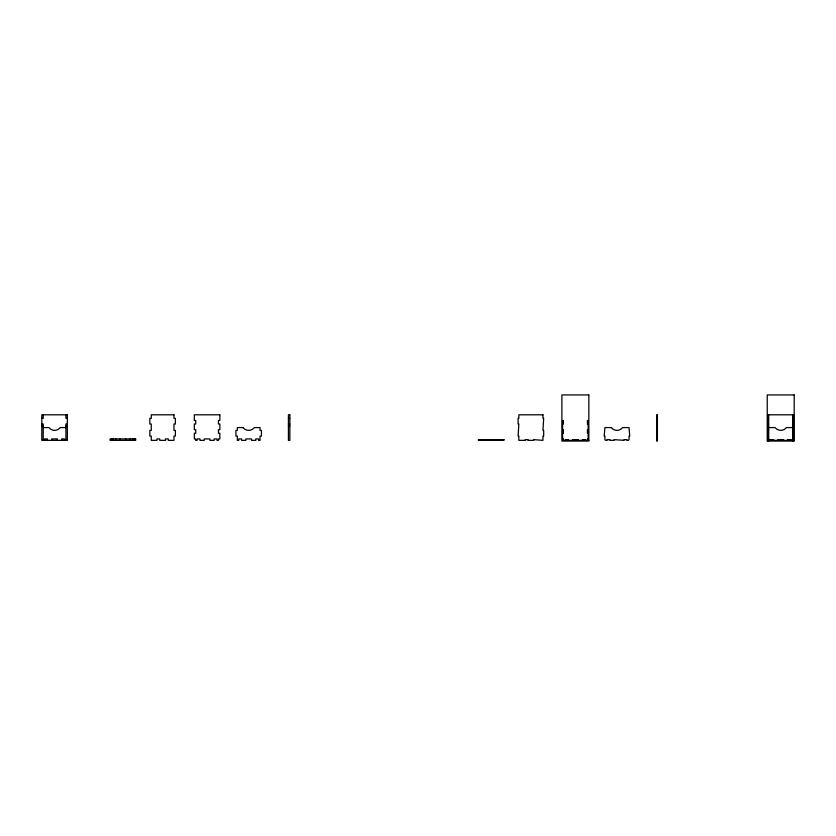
<?xml version="1.0" encoding="UTF-8"?>
<svg xmlns="http://www.w3.org/2000/svg" width="836" height="836" viewBox="0 0 836 836"><rect width="100%" height="100%" fill="white"/><g stroke="black" fill="none" stroke-linecap="round" stroke-linejoin="round"><path stroke-width="1.25" d="M41.8 418.355L43.221 418.355L43.221 414.802M67.34 418.355L65.919 418.355L65.919 414.802M288.42 418.355L289.841 418.355M656.699 418.355L657.409 418.355M767.95 418.355L768.66 418.355M792.779 418.355L793.489 418.355M656.699 420.487L657.409 420.487M767.95 420.487L768.66 420.487M792.779 420.487L793.489 420.487M41.8 424.03L43.221 424.03L43.221 440.353M67.34 424.03L65.919 424.03L65.919 440.353M288.42 424.03L289.841 424.03M562.597 424.03L563.307 424.03L563.307 420.487L562.597 420.487L562.597 440.353L588.847 440.353M588.136 424.03L587.426 424.03L587.426 420.487L588.136 420.487L588.136 440.353M656.699 424.03L657.409 424.03M767.95 424.03L768.66 424.03M792.779 424.03L793.489 424.03M41.8 426.161L43.221 426.161M65.919 426.161L67.34 426.161M288.42 426.161L289.841 426.161M656.699 426.161L657.409 426.161M767.95 426.161L768.66 426.161M792.779 426.161L793.489 426.161M43.221 427.583L48.896 427.583A7.096 7.096 0 0 0 60.244 427.583L65.919 427.583M656.699 427.583L657.409 427.583M767.95 427.583L775.045 427.583A7.096 7.096 0 0 0 786.394 427.583L793.489 427.583M562.597 429.704L563.307 429.704L563.307 433.257L562.597 433.257M588.136 429.704L587.426 429.704L587.426 433.257L588.136 433.257M656.699 429.704L657.409 429.704M767.95 429.704L768.66 429.704M792.779 429.704L793.489 429.704M656.699 430.415L657.409 430.415M767.95 430.415L768.66 430.415M792.779 430.415L793.489 430.415M656.699 433.257L657.409 433.257M767.95 433.257L768.66 433.257M792.779 433.257L793.489 433.257M656.699 436.089L657.409 436.089M767.95 436.089L768.66 436.089M792.779 436.089L793.489 436.089M562.597 438.931L563.307 438.931L563.307 440.353M588.136 438.931L587.426 438.931L587.426 440.353M656.699 438.931L657.409 438.931M767.95 438.931L768.66 438.931M792.779 438.931L793.489 438.931M656.699 439.642L657.409 439.642M767.95 439.642L769.371 439.642L769.371 440.353M793.489 439.642L792.068 439.642L792.068 440.353M656.699 440.353L657.409 440.353M767.95 440.353L794.2 440.353M793.489 441.063L793.489 414.802L767.95 414.802L767.95 441.063M792.779 414.802L792.779 441.063M790.657 440.353L790.657 439.642L787.815 439.642L787.815 440.353M783.562 440.353L783.562 439.642L777.877 439.642L777.877 440.353M773.624 440.353L773.624 439.642L770.792 439.642L770.792 440.353M768.66 414.802L768.66 441.063M585.294 440.353L585.294 439.642L582.462 439.642L582.462 440.353M578.209 440.353L578.209 439.642L572.524 439.642L572.524 440.353M568.271 440.353L568.271 439.642L565.429 439.642L565.429 440.353M503.23 439.642L503.23 440.353M502.52 439.642L502.52 440.353M501.098 439.642L501.098 440.353M498.256 439.642L498.256 440.353M496.845 439.642L496.845 440.353M494.003 439.642L494.003 440.353M491.16 439.642L491.16 440.353M488.328 439.642L488.328 440.353M485.486 439.642L485.486 440.353M484.065 439.642L484.065 440.353M481.233 439.642L481.233 440.353M479.812 439.642L479.812 440.353M479.101 439.642L479.101 440.353M134.241 438.931L134.241 440.353M132.819 438.931L132.819 440.353M129.977 438.931L129.977 440.353M125.724 438.931L125.724 440.353M120.05 438.931L120.05 440.353M115.786 438.931L115.786 440.353M112.954 438.931L112.954 440.353M111.533 438.931L111.533 440.353M64.508 440.353L64.508 438.931L61.665 438.931L61.665 440.353M57.412 440.353L57.412 438.931L51.738 438.931L51.738 440.353M47.474 440.353L47.474 438.931L44.642 438.931L44.642 440.353M588.847 394.937L561.886 394.937L561.886 441.063L588.847 441.063L588.847 394.937M794.2 394.937L767.239 394.937L767.239 441.063L794.2 441.063L794.2 394.937M67.34 414.802L41.8 414.802L41.8 440.353L67.34 440.353L67.34 414.802M173.972 414.802L151.264 414.802L151.264 418.355L149.843 418.355L149.843 424.03L151.264 424.03L151.264 430.415L149.843 430.415L149.843 436.089L151.264 436.089L151.264 440.353L156.938 440.353L156.938 438.931L159.78 438.931L159.78 440.353L165.455 440.353L165.455 438.931L168.297 438.931L168.297 440.353L173.972 440.353L173.972 436.089L175.382 436.089L175.382 430.415L173.972 430.415L173.972 424.03L175.382 424.03L175.382 418.355L173.972 418.355L173.972 414.802M219.858 414.802L194.318 414.802L194.318 420.487L195.739 420.487L195.739 424.03L194.318 424.03L194.318 429.704L195.739 429.704L195.739 433.257L194.318 433.257L194.318 438.931L195.739 438.931L195.739 440.353L197.15 440.353L197.15 438.931L199.992 438.931L199.992 440.353L204.245 440.353L204.245 438.931L209.92 438.931L209.92 440.353L214.183 440.353L214.183 438.931L217.015 438.931L217.015 440.353L218.436 440.353L218.436 438.931L219.858 438.931L219.858 433.257L218.436 433.257L218.436 429.704L219.858 429.704L219.858 424.03L218.436 424.03L218.436 420.487L219.858 420.487L219.858 414.802M289.841 414.802L288.42 414.802L288.42 440.353L289.841 440.353L289.841 414.802M542.961 414.802L518.832 414.802L518.832 418.355L518.121 418.355L518.121 424.03L518.832 424.03L518.121 436.089L518.832 436.089L518.832 440.353L525.217 440.353L525.217 439.642L528.059 439.642L528.059 440.353L533.734 440.353L533.734 439.642L542.961 440.353L542.961 436.089L543.672 436.089L543.672 430.415L542.961 430.415L543.672 418.355L542.961 418.355L542.961 414.802M657.409 414.802L656.699 414.802L656.699 441.063L657.409 441.063L657.409 414.802M243.015 427.583L237.34 427.583L237.34 430.415L235.919 430.415L235.919 436.089L237.34 436.089L237.34 440.353L238.762 440.353L238.762 438.931L241.594 438.931L241.594 440.353L245.857 440.353L245.857 438.931L251.531 438.931L251.531 440.353L255.785 440.353L255.785 438.931L258.627 438.931L258.627 440.353L260.038 440.353L260.038 436.089L261.459 436.089L261.459 430.415L260.038 430.415L260.038 427.583L254.363 427.583A7.096 7.096 0 0 1 243.015 427.583M611.294 427.583L604.909 427.583L604.198 436.089L604.909 436.089L604.909 439.642L605.619 440.353L607.04 440.353L607.04 439.642L609.872 439.642L609.872 440.353L614.136 440.353L614.136 439.642L624.064 440.353L624.064 439.642L626.906 439.642L626.906 440.353L628.327 440.353L629.027 439.642L629.027 436.089L629.738 436.089L629.027 427.583L622.642 427.583A7.096 7.096 0 0 1 611.294 427.583M135.651 438.931L110.112 438.931L110.112 440.353L135.651 440.353L135.651 438.931M503.93 439.642L478.391 439.642L478.391 440.353L503.93 440.353L503.93 439.642"/></g></svg>
